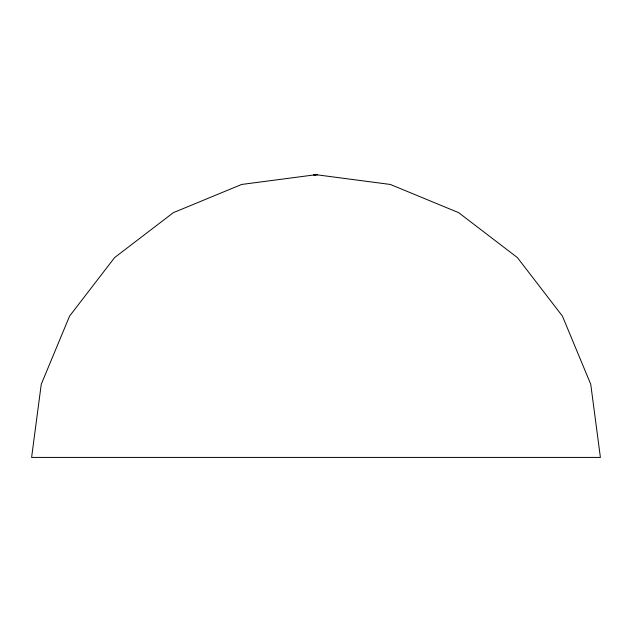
<?xml version="1.0" encoding="UTF-8"?>
<svg xmlns="http://www.w3.org/2000/svg" width="632" height="632" viewBox="0 0 632 632"><rect width="100%" height="100%" fill="white"/><g stroke="black" fill="none" stroke-linecap="round" stroke-linejoin="round"><path stroke-width="0.95" d="M314.973 175.064L315.637 174.827L313.764 174.946L317.501 174.701L314.357 175.064M314.989 174.827L241.637 184.457L173.294 212.684L114.605 257.595L69.567 316.118L41.254 384.28L31.6 457.418L600.4 457.418L590.746 384.28L562.433 316.118L517.395 257.595L458.706 212.684L390.363 184.457L317.011 174.827"/></g></svg>
